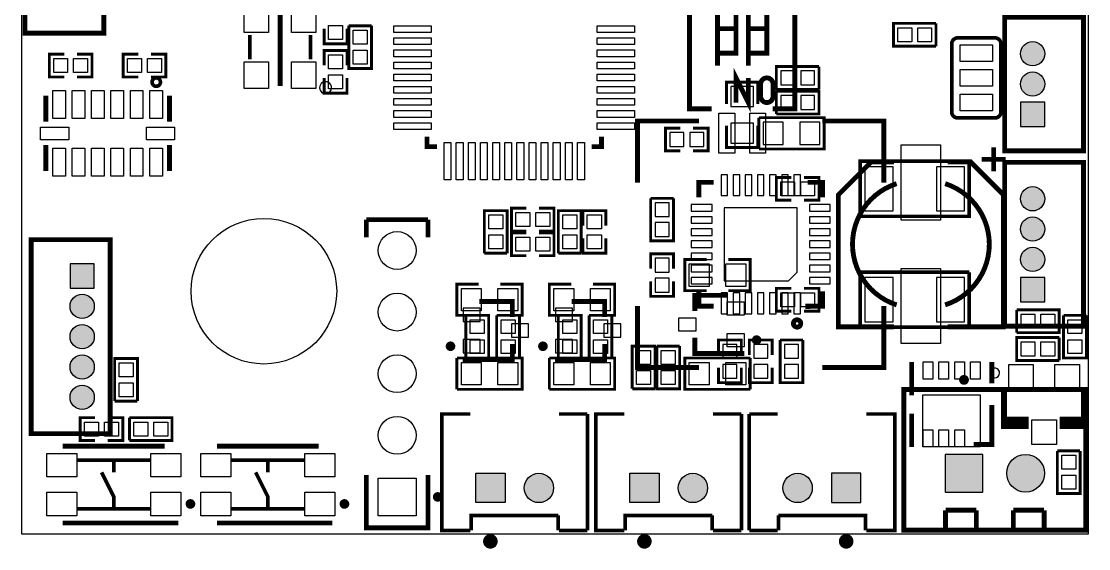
# Model space of a CAD drawing. Extents: x 0 to 44.2, y -0.6 to 47.
# Drawn here: x 0 to 44, y -0.61 to 21.13 of the extents above; entities that cross this region are included whole.
import ezdxf

# ---------------------------------------------------------------- set-up
doc = ezdxf.new("R2010")
doc.units = 0
doc.header["$MEASUREMENT"] = 0
doc.layers.get('0').update_dxf_attribs({"linetype": 'CONTINUOUS'})
for name, color, linetype in [('BOTTOM', 132, 'CONTINUOUS'), ('OUTLINE', 7, 'CONTINUOUS'), ('SILKSCREEN_BOTTOM', 230, 'CONTINUOUS'), ('SILKSCREEN_TOP', 7, 'CONTINUOUS'), ('SOLDERMASK_TOP', 94, 'CONTINUOUS')]:
    doc.layers.add(name, color=color, linetype=linetype)

msp = doc.modelspace()

# ---------------------------------------------------------------- hatches: boundary and pattern name
at = {"linetype": 'Continuous'}
h = msp.add_hatch(color=4, dxfattribs=at)
h.dxf.hatch_style = 1
edge = h.paths.add_edge_path()
edge.add_arc((41.68902, 13.81252), 0.50038, 0, 360)
edge = h.paths.add_edge_path()
edge.add_arc((41.68902, 12.56284), 0.50038, 0, 360)
edge = h.paths.add_edge_path()
edge.add_arc((41.68902, 11.31316), 0.50038, 0, 360)
h.paths.add_polyline_path([(41.18864, 9.5631), (42.1894, 9.5631), (42.1894, 10.56386), (41.18864, 10.56386)])
h.paths.add_polyline_path([(41.18864, 16.79194), (42.1894, 16.79194), (42.1894, 17.7927), (41.18864, 17.7927)])
edge = h.paths.add_edge_path()
edge.add_arc((41.68902, 18.542), 0.50038, 0, 360)
edge = h.paths.add_edge_path()
edge.add_arc((41.68902, 19.79168), 0.50038, 0, 360)
h.paths.add_polyline_path([(41.18864, 26.13406), (42.1894, 26.13406), (42.1894, 25.1333), (41.18864, 25.1333)])
edge = h.paths.add_edge_path()
edge.add_arc((41.68902, 24.384), 0.50038, 0, 360)
edge = h.paths.add_edge_path()
edge.add_arc((41.68902, 23.13432), 0.50038, 0, 360)
h.paths.add_polyline_path([(41.18864, 31.97606), (42.1894, 31.97606), (42.1894, 30.9753), (41.18864, 30.9753)])
edge = h.paths.add_edge_path()
edge.add_arc((41.68902, 30.226), 0.50038, 0, 360)
edge = h.paths.add_edge_path()
edge.add_arc((41.68902, 28.97632), 0.50038, 0, 360)
h.paths.add_polyline_path([(41.18864, 37.81806), (42.1894, 37.81806), (42.1894, 36.8173), (41.18864, 36.8173)])
edge = h.paths.add_edge_path()
edge.add_arc((41.68902, 36.068), 0.50038, 0, 360)
edge = h.paths.add_edge_path()
edge.add_arc((41.68902, 34.81832), 0.50038, 0, 360)
h.paths.add_polyline_path([(41.18864, 45.8089), (42.1894, 45.8089), (42.1894, 44.80814), (41.18864, 44.80814)])
edge = h.paths.add_edge_path()
edge.add_arc((41.68902, 44.05884), 0.50038, 0, 360)
edge = h.paths.add_edge_path()
edge.add_arc((41.68902, 42.80916), 0.50038, 0, 360)
edge = h.paths.add_edge_path()
edge.add_arc((41.68902, 41.55948), 0.50038, 0, 360)
h.paths.add_polyline_path([(37.03828, 43.2435), (37.03828, 42.03446), (35.82924, 42.03446), (35.82924, 43.2435)])
edge = h.paths.add_edge_path()
edge.add_arc((36.43376, 40.64), 0.60452, 0, 360)
edge = h.paths.add_edge_path()
edge.add_arc((31.09976, 40.64), 0.60452, 0, 360)
h.paths.add_polyline_path([(31.70428, 43.2435), (31.70428, 42.03446), (30.49524, 42.03446), (30.49524, 43.2435)])
edge = h.paths.add_edge_path()
edge.add_arc((41.402, 2.49682), 0.77978, 0, 360)
h.paths.add_polyline_path([(39.64178, 3.2766), (38.08222, 3.2766), (38.08222, 1.71704), (39.64178, 1.71704)])
h.paths.add_polyline_path([(34.6075, 2.49428), (33.39846, 2.49428), (33.39846, 1.28524), (34.6075, 1.28524)])
edge = h.paths.add_edge_path(flags=17)
edge.add_arc((32.004, 1.88976), 0.60452, 0, 360)
edge = h.paths.add_edge_path(flags=17)
edge.add_arc((32.004, 1.88976), 0.60452, 0, 360)
h = msp.add_hatch(color=4, dxfattribs=at)
h.dxf.hatch_style = 1
edge = h.paths.add_edge_path()
edge.add_arc((32.004, 1.88976), 0.60452, 0, 360)
edge = h.paths.add_edge_path()
edge.add_arc((27.686, 1.88976), 0.60452, 0, 360)
h.paths.add_polyline_path([(25.0825, 2.49428), (26.29154, 2.49428), (26.29154, 1.28524), (25.0825, 1.28524)])
edge = h.paths.add_edge_path()
edge.add_arc((21.336, 1.88976), 0.60452, 0, 360)
h.paths.add_polyline_path([(18.7325, 2.49428), (19.94154, 2.49428), (19.94154, 1.28524), (18.7325, 1.28524)])
edge = h.paths.add_edge_path()
edge.add_arc((22.88032, 44.42968), 0.84963, 0, 360)
h.paths.add_polyline_path([(22.03069, 42.77995), (23.72995, 42.77995), (23.72995, 41.08069), (22.03069, 41.08069)])
edge = h.paths.add_edge_path()
edge.add_arc((25.37968, 44.42968), 0.84963, 0, 360)
edge = h.paths.add_edge_path()
edge.add_arc((25.37968, 41.93032), 0.84963, 0, 360)
h.paths.add_polyline_path([(16.21028, 45.51426), (16.21028, 44.30522), (15.00124, 44.30522), (15.00124, 45.51426)])
edge = h.paths.add_edge_path()
edge.add_arc((15.60576, 42.91076), 0.60452, 0, 360)
edge = h.paths.add_edge_path()
edge.add_arc((15.60576, 40.90924), 0.60452, 0, 360)
edge = h.paths.add_edge_path()
edge.add_arc((15.60576, 38.91026), 0.60452, 0, 360)
edge = h.paths.add_edge_path()
edge.add_arc((11.20902, 40.1701), 0.50038, 0, 360)
edge = h.paths.add_edge_path()
edge.add_arc((11.20902, 41.42232), 0.50038, 0, 360)
edge = h.paths.add_edge_path()
edge.add_arc((11.20902, 42.672), 0.50038, 0, 360)
edge = h.paths.add_edge_path()
edge.add_arc((11.20902, 43.92168), 0.50038, 0, 360)
h.paths.add_polyline_path([(10.70864, 45.67174), (11.7094, 45.67174), (11.7094, 44.67098), (10.70864, 44.67098)])
h.paths.add_polyline_path([(6.89864, 45.67174), (7.8994, 45.67174), (7.8994, 44.67098), (6.89864, 44.67098)])
edge = h.paths.add_edge_path()
edge.add_arc((7.39902, 43.92168), 0.50038, 0, 360)
edge = h.paths.add_edge_path()
edge.add_arc((7.39902, 42.672), 0.50038, 0, 360)
edge = h.paths.add_edge_path()
edge.add_arc((4.29768, 43.14698), 0.50038, 0, 360)
edge = h.paths.add_edge_path()
edge.add_arc((3.048, 43.14698), 0.50038, 0, 360)
h.paths.add_polyline_path([(1.29794, 43.64736), (1.29794, 42.6466), (2.2987, 42.6466), (2.2987, 43.64736)])
edge = h.paths.add_edge_path()
edge.add_arc((2.25298, 27.1399), 0.50038, 0, 360)
edge = h.paths.add_edge_path()
edge.add_arc((2.25298, 25.88768), 0.50038, 0, 360)
edge = h.paths.add_edge_path()
edge.add_arc((2.25298, 24.638), 0.50038, 0, 360)
edge = h.paths.add_edge_path()
edge.add_arc((2.25298, 23.38832), 0.50038, 0, 360)
h.paths.add_polyline_path([(2.75336, 21.63826), (1.7526, 21.63826), (1.7526, 22.63902), (2.75336, 22.63902)])
edge = h.paths.add_edge_path()
edge.add_arc((2.50698, 5.6261), 0.50038, 0, 360)
edge = h.paths.add_edge_path()
edge.add_arc((2.50698, 6.87832), 0.50038, 0, 360)
edge = h.paths.add_edge_path()
edge.add_arc((2.50698, 8.128), 0.50038, 0, 360)
edge = h.paths.add_edge_path()
edge.add_arc((2.50698, 9.37768), 0.50038, 0, 360)
h.paths.add_polyline_path([(3.00736, 11.12774), (2.0066, 11.12774), (2.0066, 10.12698), (3.00736, 10.12698)])
h = msp.add_hatch(color=6, dxfattribs=at)
h.dxf.hatch_style = 1
edge = h.paths.add_edge_path()
edge.add_arc((25.37968, 44.42968), 0.84963, 0, 360)
edge = h.paths.add_edge_path()
edge.add_arc((25.37968, 41.93032), 0.84963, 0, 360)
h.paths.add_polyline_path([(22.03069, 42.77995), (23.72995, 42.77995), (23.72995, 41.08069), (22.03069, 41.08069)])
edge = h.paths.add_edge_path()
edge.add_arc((41.402, 2.49682), 0.77978, 0, 360)
h.paths.add_polyline_path([(39.64178, 3.2766), (38.08222, 3.2766), (38.08222, 1.71704), (39.64178, 1.71704)])

# ---------------------------------------------------------------- linework, layer by layer
at = {"layer": 'BOTTOM'}
for points in [[(31.87954, 18.50644), (31.87954, 19.08556), (31.3055, 19.08556), (31.3055, 18.50644)], [(32.12846, 19.08556), (32.12846, 18.50644), (32.7025, 18.50644), (32.7025, 19.08556)], [(29.25318, 17.61617), (30.18282, 17.61617), (30.18282, 18.43659), (29.25318, 18.43659)], [(31.87954, 17.49044), (31.87954, 18.06956), (31.3055, 18.06956), (31.3055, 17.49044)], [(32.12846, 18.06956), (32.12846, 17.49044), (32.7025, 17.49044), (32.7025, 18.06956)], [(41.18864, 16.79194), (42.1894, 16.79194), (42.1894, 17.7927), (41.18864, 17.7927)], [(30.18282, 16.92783), (29.25318, 16.92783), (29.25318, 16.10741), (30.18282, 16.10741)], [(31.4071, 16.04518), (31.4071, 16.97482), (30.58668, 16.97482), (30.58668, 16.04518)], [(32.09417, 16.97482), (32.09417, 16.04518), (32.91459, 16.04518), (32.91459, 16.97482)], [(27.30754, 15.96644), (27.30754, 16.54556), (26.7335, 16.54556), (26.7335, 15.96644)], [(27.55646, 16.54556), (27.55646, 15.96644), (28.1305, 15.96644), (28.1305, 16.54556)], [(34.77387, 15.13459), (34.77387, 13.31341), (35.93465, 13.31341), (35.93465, 15.13459)], [(37.72535, 15.13459), (37.72535, 13.31341), (38.88613, 13.31341), (38.88613, 15.13459)], [(28.84424, 13.94333), (29.11348, 13.94333), (29.11348, 14.80439), (28.84424, 14.80439)], [(29.34462, 13.94333), (29.61386, 13.94333), (29.61386, 14.80439), (29.34462, 14.80439)], [(29.845, 13.94333), (30.11424, 13.94333), (30.11424, 14.80439), (29.845, 14.80439)], [(30.34538, 13.94333), (30.61462, 13.94333), (30.61462, 14.80439), (30.34538, 14.80439)], [(30.84576, 13.94333), (31.115, 13.94333), (31.115, 14.80439), (30.84576, 14.80439)], [(31.34614, 13.94333), (31.61538, 13.94333), (31.61538, 14.80439), (31.34614, 14.80439)], [(31.84652, 13.94333), (32.11576, 13.94333), (32.11576, 14.80439), (31.84652, 14.80439)], [(26.12644, 13.07846), (26.70556, 13.07846), (26.70556, 13.6525), (26.12644, 13.6525)], [(28.47594, 13.30452), (28.47594, 13.57376), (27.61488, 13.57376), (27.61488, 13.30452)], [(28.97886, 10.43686), (31.63062, 10.43686), (31.98114, 10.78738), (31.98114, 13.43914), (28.97886, 13.43914)], [(33.34766, 13.30452), (33.34766, 13.57376), (32.4866, 13.57376), (32.4866, 13.30452)], [(26.70556, 12.82954), (26.12644, 12.82954), (26.12644, 12.2555), (26.70556, 12.2555)], [(28.47594, 12.80414), (28.47594, 13.07338), (27.61488, 13.07338), (27.61488, 12.80414)], [(33.34766, 12.80414), (33.34766, 13.07338), (32.4866, 13.07338), (32.4866, 12.80414)], [(28.47594, 12.30376), (28.47594, 12.573), (27.61488, 12.573), (27.61488, 12.30376)], [(33.34766, 12.30376), (33.34766, 12.573), (32.4866, 12.573), (32.4866, 12.30376)], [(28.47594, 11.80338), (28.47594, 12.07262), (27.61488, 12.07262), (27.61488, 11.80338)], [(33.34766, 11.80338), (33.34766, 12.07262), (32.4866, 12.07262), (32.4866, 11.80338)], [(28.47594, 11.303), (28.47594, 11.57224), (27.61488, 11.57224), (27.61488, 11.303)], [(33.34766, 11.303), (33.34766, 11.57224), (32.4866, 11.57224), (32.4866, 11.303)], [(3.00736, 11.12774), (2.0066, 11.12774), (2.0066, 10.12698), (3.00736, 10.12698)], [(26.12644, 10.79246), (26.70556, 10.79246), (26.70556, 11.3665), (26.12644, 11.3665)], [(28.47594, 10.80262), (28.47594, 11.07186), (27.61488, 11.07186), (27.61488, 10.80262)], [(33.34766, 10.80262), (33.34766, 11.07186), (32.4866, 11.07186), (32.4866, 10.80262)], [(28.47594, 10.30224), (28.47594, 10.57148), (27.61488, 10.57148), (27.61488, 10.30224)], [(33.34766, 10.30224), (33.34766, 10.57148), (32.4866, 10.57148), (32.4866, 10.30224)], [(34.77387, 10.56259), (34.77387, 8.74141), (35.93465, 8.74141), (35.93465, 10.56259)], [(37.72535, 10.56259), (37.72535, 8.74141), (38.88613, 8.74141), (38.88613, 10.56259)], [(41.18864, 9.5631), (42.1894, 9.5631), (42.1894, 10.56386), (41.18864, 10.56386)], [(26.70556, 10.54354), (26.12644, 10.54354), (26.12644, 9.9695), (26.70556, 9.9695)], [(28.84424, 9.07161), (29.11348, 9.07161), (29.11348, 9.93267), (28.84424, 9.93267)], [(29.34462, 9.07161), (29.61386, 9.07161), (29.61386, 9.93267), (29.34462, 9.93267)], [(29.845, 9.07161), (30.11424, 9.07161), (30.11424, 9.93267), (29.845, 9.93267)], [(30.34538, 9.07161), (30.61462, 9.07161), (30.61462, 9.93267), (30.34538, 9.93267)], [(30.84576, 9.07161), (31.115, 9.07161), (31.115, 9.93267), (30.84576, 9.93267)], [(31.34614, 9.07161), (31.61538, 9.07161), (31.61538, 9.93267), (31.34614, 9.93267)], [(31.84652, 9.07161), (32.11576, 9.07161), (32.11576, 9.93267), (31.84652, 9.93267)], [(18.2118, 8.75665), (18.91284, 8.75665), (18.91284, 9.30783), (18.2118, 9.30783)], [(22.0218, 8.75665), (22.72284, 8.75665), (22.72284, 9.30783), (22.0218, 9.30783)], [(20.20316, 8.10641), (20.9042, 8.10641), (20.9042, 8.65759), (20.20316, 8.65759)], [(24.01316, 8.10641), (24.7142, 8.10641), (24.7142, 8.65759), (24.01316, 8.65759)], [(18.91284, 8.00735), (18.2118, 8.00735), (18.2118, 7.45617), (18.91284, 7.45617)], [(22.72284, 8.00735), (22.0218, 8.00735), (22.0218, 7.45617), (22.72284, 7.45617)], [(28.92044, 7.23646), (29.49956, 7.23646), (29.49956, 7.8105), (28.92044, 7.8105)], [(30.19044, 7.23646), (30.76956, 7.23646), (30.76956, 7.8105), (30.19044, 7.8105)], [(31.46044, 7.23646), (32.03956, 7.23646), (32.03956, 7.8105), (31.46044, 7.8105)], [(29.49956, 6.98754), (28.92044, 6.98754), (28.92044, 6.4135), (29.49956, 6.4135)], [(30.76956, 6.98754), (30.19044, 6.98754), (30.19044, 6.4135), (30.76956, 6.4135)], [(32.03956, 6.98754), (31.46044, 6.98754), (31.46044, 6.4135), (32.03956, 6.4135)], [(39.64178, 3.2766), (38.08222, 3.2766), (38.08222, 1.71704), (39.64178, 1.71704)], [(16.27378, 2.30124), (16.27378, 0.74168), (14.71422, 0.74168), (14.71422, 2.30124)], [(18.7325, 2.49428), (19.94154, 2.49428), (19.94154, 1.28524), (18.7325, 1.28524)], [(25.0825, 2.49428), (26.29154, 2.49428), (26.29154, 1.28524), (25.0825, 1.28524)], [(34.6075, 2.49428), (33.39846, 2.49428), (33.39846, 1.28524), (34.6075, 1.28524)]]:
    msp.add_lwpolyline(points, close=True, dxfattribs=at)
for centre, radius in [((41.68902, 19.79168), 0.50038), ((41.68902, 18.542), 0.50038), ((41.68902, 13.81252), 0.50038), ((9.99998, 9.99998), 2.99974), ((41.68902, 12.56284), 0.50038), ((15.494, 11.68146), 0.77978), ((41.68902, 11.31316), 0.50038), ((2.50698, 9.37768), 0.50038), ((15.494, 9.14146), 0.77978), ((2.50698, 8.128), 0.50038), ((2.50698, 6.87832), 0.50038), ((15.494, 6.60146), 0.77978), ((2.50698, 5.6261), 0.50038), ((15.494, 4.06146), 0.77978), ((41.402, 2.49682), 0.77978), ((21.336, 1.88976), 0.60452), ((27.686, 1.88976), 0.60452), ((32.004, 1.88976), 0.60452)]:
    msp.add_circle(centre, radius, dxfattribs=at)
at = {"layer": 'OUTLINE'}
msp.add_lwpolyline([(0, 47.00016), (0, 0), (44.00042, 0), (44.00042, 47.00016)], close=True, dxfattribs=at)
at = {"layer": 'SILKSCREEN_BOTTOM'}
for points, const_width in [([(40.5384, 15.79118), (43.7896, 15.79118), (43.7896, 21.29282), (40.5384, 21.29282), (40.5384, 15.79118)], 0.20066), ([(32.88284, 19.2659), (31.12516, 19.2659), (31.12516, 18.3261), (32.88284, 18.3261)], 0.11938), ([(32.88284, 19.2659), (32.88284, 18.3261)], 0.11938), ([(30.36316, 17.71904), (30.36316, 18.6182), (29.07284, 18.6182), (29.07284, 17.71904)], 0.11938), ([(31.12516, 17.3101), (31.12516, 18.2499)], 0.11938), ([(31.12516, 17.3101), (32.88284, 17.3101), (32.88284, 18.2499), (31.12516, 18.2499)], 0.11938), ([(30.4038, 17.15516), (33.0962, 17.15516), (33.0962, 15.86484), (30.4038, 15.86484)], 0.11938), ([(30.4038, 17.15516), (30.4038, 15.86484)], 0.11938), ([(27.94, 17.018), (25.4, 17.018), (25.4, 14.478)], 0.20066), ([(27.17292, 15.7861), (26.55316, 15.7861), (26.55316, 16.7259), (27.17292, 16.7259)], 0.11938), ([(27.69108, 15.7861), (28.31084, 15.7861), (28.31084, 16.7259), (27.69108, 16.7259)], 0.11938), ([(30.36316, 16.82496), (30.36316, 15.9258), (29.07284, 15.9258), (29.07284, 16.82496)], 0.11938), ([(33.02, 17.018), (35.56, 17.018), (35.56, 14.478)], 0.20066), ([(34.57956, 13.08862), (39.08044, 13.08862), (39.08044, 15.35938)], 0.14986), ([(39.08044, 15.35938), (34.57956, 15.35938), (34.57956, 13.08862)], 0.14986), ([(40.5384, 8.56234), (43.7896, 8.56234), (43.7896, 15.31366), (40.5384, 15.31366), (40.5384, 8.56234)], 0.20066), ([(28.53944, 14.48816), (27.92984, 14.48816), (27.92984, 13.87856)], 0.20066), ([(32.42056, 14.48816), (33.03016, 14.48816), (33.03016, 13.87856)], 0.20066), ([(25.9461, 13.83284), (26.8859, 13.83284)], 0.11938), ([(25.9461, 13.83284), (25.9461, 12.07516), (26.8859, 12.07516), (26.8859, 13.83284)], 0.11938), ([(3.6576, 12.1285), (0.4064, 12.1285), (0.4064, 4.1275), (3.6576, 4.1275), (3.6576, 12.1285)], 0.20066), ([(25.9461, 10.92708), (25.9461, 11.54684), (26.8859, 11.54684), (26.8859, 10.92708)], 0.11938), ([(34.57956, 8.51662), (39.08044, 8.51662), (39.08044, 10.78738)], 0.14986), ([(39.08044, 10.78738), (34.57956, 10.78738), (34.57956, 8.51662)], 0.14986), ([(25.9461, 10.40892), (25.9461, 9.78916), (26.8859, 9.78916), (26.8859, 10.40892)], 0.11938), ([(18.87728, 9.58088), (20.23872, 9.58088), (20.23872, 8.93318)], 0.20066), ([(22.68728, 9.58088), (24.04872, 9.58088), (24.04872, 8.93318)], 0.20066), ([(28.53944, 9.38784), (27.92984, 9.38784), (27.92984, 9.99744)], 0.20066), ([(32.42056, 9.27354), (32.42056, 9.38784), (33.03016, 9.38784), (33.03016, 9.99744)], 0.20066), ([(27.94, 6.858), (25.4, 6.858), (25.4, 9.398)], 0.20066), ([(35.56, 9.398), (35.56, 6.858), (33.02, 6.858)], 0.20066), ([(18.19402, 7.18312), (20.23872, 7.18312), (20.23872, 7.83082)], 0.20066), ([(22.00402, 7.18312), (24.04872, 7.18312), (24.04872, 7.83082)], 0.20066), ([(28.7401, 7.37108), (28.7401, 7.99084), (29.6799, 7.99084), (29.6799, 7.37108)], 0.11938), ([(30.9499, 7.37108), (30.9499, 7.99084), (30.0101, 7.99084), (30.0101, 7.37108)], 0.11938), ([(31.2801, 7.99084), (32.2199, 7.99084)], 0.11938), ([(31.2801, 7.99084), (31.2801, 6.23316), (32.2199, 6.23316), (32.2199, 7.99084)], 0.11938), ([(28.7401, 6.85292), (28.7401, 6.23316), (29.6799, 6.23316), (29.6799, 6.85292)], 0.11938), ([(30.9499, 6.85292), (30.9499, 6.23316), (30.0101, 6.23316), (30.0101, 6.85292)], 0.11938), ([(39.74084, 5.94614), (36.38296, 5.94614), (36.38296, 0.14732), (39.74084, 0.14732)], 0.20066), ([(39.74084, 5.94614), (43.88104, 5.94614), (43.88104, 0.14732), (39.74084, 0.14732)], 0.20066), ([(30.00502, 0.1397), (30.00502, 4.9403)], 0.14986), ([(30.00502, 4.9403), (31.17342, 4.9403)], 0.14986), ([(34.83356, 0.1397), (36.0045, 0.1397), (36.0045, 4.9403), (34.83356, 4.9403)], 0.14986), ([(38.1, 0.97282), (38.1, 0.14732)], 0.20066), ([(39.37, 0.97282), (38.1, 0.97282)], 0.20066), ([(39.37, 0.14732), (39.37, 0.97282)], 0.20066), ([(40.894, 0.97282), (40.894, 0.14732)], 0.20066), ([(42.164, 0.97282), (40.894, 0.97282)], 0.20066), ([(42.164, 0.14732), (42.164, 0.97282)], 0.20066), ([(31.20898, 0.1397), (31.20898, 0.762)], 0.14986), ([(31.20898, 0.762), (34.798, 0.762), (34.798, 0.1397)], 0.14986), ([(31.17342, 0.1397), (30.00502, 0.1397)], 0.14986)]:
    msp.add_lwpolyline(points, dxfattribs=dict(at, const_width=const_width))
for points, const_width in [([(32.131, 8.6741, 1.001118), (31.82874, 8.67156, 0.998883), (32.131, 8.6741)], 0.20066), ([(17.79016, 7.73176, 1.002457), (17.59458, 7.73176, 0.997549), (17.79016, 7.73176)], 0.20066), ([(21.60016, 7.73176, 1.002457), (21.40458, 7.73176, 0.997549), (21.60016, 7.73176)], 0.20066), ([(38.9636, 6.34746, 1.006219), (38.7604, 6.34492, 0.993819), (38.9636, 6.34746)], 0.20066), ([(34.15538, -0.30988, 0.999206), (33.85312, -0.30988, 1.000794), (34.15538, -0.30988)], 0.29972)]:
    msp.add_lwpolyline(points, format="xyb", dxfattribs=dict(at, const_width=const_width))
at = {"layer": 'SILKSCREEN_TOP'}
for points, const_width in [([(3.4036, 20.6375), (0.1524, 20.6375), (0.1524, 28.6385), (3.4036, 28.6385), (3.4036, 20.6375)], 0.20066), ([(28.45816, 23.11908), (27.54884, 23.11908), (27.54884, 17.52092), (28.45816, 17.52092)], 0.20066), ([(30.97784, 23.11908), (31.88716, 23.11908), (31.88716, 17.52092), (30.97784, 17.52092)], 0.20066), ([(10.668, 21.6662), (10.668, 18.4658)], 0.20066), ([(28.702, 19.304), (28.702, 21.844), (29.464, 21.844), (29.464, 19.812), (28.702, 19.812)], 0.20066), ([(29.972, 19.304), (29.972, 21.844), (30.734, 21.844), (30.734, 19.812), (29.972, 19.812)], 0.20066), ([(13.4239, 20.82292), (13.4239, 20.20316), (12.4841, 20.20316), (12.4841, 20.82292)], 0.11938), ([(14.4399, 20.94484), (13.5001, 20.94484)], 0.11938), ([(14.4399, 20.94484), (14.4399, 19.18716), (13.5001, 19.18716), (13.5001, 20.94484)], 0.11938), ([(29.464, 20.828), (28.702, 20.828)], 0.20066), ([(29.972, 20.828), (30.734, 20.828)], 0.20066), ([(37.70884, 20.1041), (35.95116, 20.1041), (35.95116, 21.0439), (37.70884, 21.0439)], 0.11938), ([(37.70884, 20.1041), (37.70884, 21.0439)], 0.11938), ([(9.41832, 19.56562), (9.41832, 20.56638)], 0.14986), ([(11.91768, 19.56562), (11.91768, 20.56638)], 0.14986), ([(38.354, 20.193), (38.354, 17.399)], 0.1524), ([(38.608, 20.447), (40.132, 20.447)], 0.1524), ([(40.386, 20.193), (40.386, 17.399)], 0.1524), ([(1.77292, 18.8341), (1.15316, 18.8341), (1.15316, 19.7739), (1.77292, 19.7739)], 0.11938), ([(2.29108, 18.8341), (2.91084, 18.8341), (2.91084, 19.7739), (2.29108, 19.7739)], 0.11938), ([(4.82092, 19.7739), (4.20116, 19.7739), (4.20116, 18.8341), (4.82092, 18.8341)], 0.11938), ([(5.33908, 19.7739), (5.95884, 19.7739), (5.95884, 18.8341), (5.33908, 18.8341)], 0.11938), ([(12.4841, 19.30908), (12.4841, 19.92884), (13.4239, 19.92884), (13.4239, 19.30908)], 0.11938), ([(29.972, 18.796), (29.972, 17.78), (29.464, 18.796), (29.464, 17.78)], 0.20066), ([(12.4841, 18.79092), (12.4841, 18.17116), (13.4239, 18.17116), (13.4239, 18.79092)], 0.11938), ([(30.48, 18.034), (30.48, 18.542)], 0.20066), ([(30.988, 18.034), (30.988, 18.542)], 0.20066), ([(1.00584, 18.0594), (1.00584, 16.99006)], 0.20066), ([(6.10616, 18.0594), (6.10616, 16.99006)], 0.20066), ([(38.608, 17.145), (40.132, 17.145)], 0.1524), ([(16.72082, 16.36776), (16.72082, 15.95882), (17.12976, 15.95882)], 0.20066), ([(23.91918, 16.36776), (23.91918, 15.95882), (23.51024, 15.95882)], 0.20066), ([(1.00584, 14.9606), (1.00584, 16.02994)], 0.20066), ([(6.10616, 14.9606), (6.10616, 16.02994)], 0.20066), ([(40.08374, 14.93774), (40.08374, 15.9385)], 0.20066), ([(35.97402, 8.53694), (33.68294, 8.53694), (33.68294, 13.97762), (35.04438, 15.33906), (35.97402, 15.33906)], 0.20066), ([(38.19398, 8.53694), (40.48506, 8.53694), (40.48506, 13.97762), (39.12362, 15.33906), (38.19398, 15.33906)], 0.20066), ([(39.58336, 15.43812), (40.58412, 15.43812)], 0.20066), ([(31.74492, 14.6939), (31.12516, 14.6939), (31.12516, 13.7541), (31.74492, 13.7541)], 0.11938), ([(32.26308, 14.6939), (32.88284, 14.6939), (32.88284, 13.7541), (32.26308, 13.7541)], 0.11938), ([(19.0881, 11.56716), (19.0881, 13.32484), (20.0279, 13.32484), (20.0279, 11.56716)], 0.11938), ([(20.82292, 13.4239), (20.20316, 13.4239), (20.20316, 12.4841), (20.82292, 12.4841)], 0.11938), ([(21.34108, 13.4239), (21.96084, 13.4239), (21.96084, 12.4841), (21.34108, 12.4841)], 0.11938), ([(22.1361, 11.56716), (22.1361, 13.32484), (23.0759, 13.32484), (23.0759, 11.56716)], 0.11938), ([(23.1521, 12.70508), (23.1521, 13.32484), (24.0919, 13.32484), (24.0919, 12.70508)], 0.11938), ([(16.764, 12.95146), (14.224, 12.95146)], 0.20066), ([(14.224, 12.95146), (14.224, 12.22248)], 0.20066), ([(16.764, 12.22248), (16.764, 12.95146)], 0.20066), ([(20.82292, 12.4079), (20.20316, 12.4079), (20.20316, 11.4681), (20.82292, 11.4681)], 0.11938), ([(21.34108, 12.4079), (21.96084, 12.4079), (21.96084, 11.4681), (21.34108, 11.4681)], 0.11938), ([(23.1521, 12.18692), (23.1521, 11.56716), (24.0919, 11.56716), (24.0919, 12.18692)], 0.11938), ([(19.0881, 11.56716), (20.0279, 11.56716)], 0.11938), ([(22.1361, 11.56716), (23.0759, 11.56716)], 0.11938), ([(28.25496, 10.02284), (27.3558, 10.02284), (27.3558, 11.31316), (28.25496, 11.31316)], 0.11938), ([(29.14904, 10.02284), (30.0482, 10.02284), (30.0482, 11.31316), (29.14904, 11.31316)], 0.11938), ([(18.85696, 10.29716), (17.9578, 10.29716), (17.9578, 9.00684), (18.85696, 9.00684)], 0.11938), ([(19.75104, 10.29716), (20.6502, 10.29716), (20.6502, 9.00684), (19.75104, 9.00684)], 0.11938), ([(22.66696, 10.29716), (21.7678, 10.29716), (21.7678, 9.00684), (22.66696, 9.00684)], 0.11938), ([(23.56104, 10.29716), (24.4602, 10.29716), (24.4602, 9.00684), (23.56104, 9.00684)], 0.11938), ([(31.74492, 10.1219), (31.12516, 10.1219), (31.12516, 9.1821), (31.74492, 9.1821)], 0.11938), ([(32.26308, 10.1219), (32.88284, 10.1219), (32.88284, 9.1821), (32.26308, 9.1821)], 0.11938), ([(29.12872, 9.83488), (27.76728, 9.83488), (27.76728, 9.18718)], 0.20066), ([(41.03116, 9.2329), (41.03116, 8.2931)], 0.11938), ([(41.03116, 9.2329), (42.78884, 9.2329), (42.78884, 8.2931), (41.03116, 8.2931)], 0.11938), ([(18.3261, 7.24916), (18.3261, 9.00684), (19.2659, 9.00684), (19.2659, 7.24916)], 0.11938), ([(20.5359, 9.00684), (19.5961, 9.00684)], 0.11938), ([(20.5359, 9.00684), (20.5359, 7.24916), (19.5961, 7.24916), (19.5961, 9.00684)], 0.11938), ([(22.1361, 7.24916), (22.1361, 9.00684), (23.0759, 9.00684), (23.0759, 7.24916)], 0.11938), ([(24.3459, 9.00684), (23.4061, 9.00684)], 0.11938), ([(24.3459, 9.00684), (24.3459, 7.24916), (23.4061, 7.24916), (23.4061, 9.00684)], 0.11938), ([(43.9039, 9.00684), (42.9641, 9.00684)], 0.11938), ([(43.9039, 9.00684), (43.9039, 7.24916), (42.9641, 7.24916), (42.9641, 9.00684)], 0.11938), ([(29.81198, 7.43712), (27.76728, 7.43712), (27.76728, 8.08482)], 0.20066), ([(42.78884, 7.1501), (41.03116, 7.1501), (41.03116, 8.0899), (42.78884, 8.0899)], 0.11938), ([(42.78884, 7.1501), (42.78884, 8.0899)], 0.11938), ([(25.1841, 5.97916), (25.1841, 7.73684), (26.1239, 7.73684), (26.1239, 5.97916)], 0.11938), ([(27.1399, 7.73684), (26.2001, 7.73684)], 0.11938), ([(27.1399, 7.73684), (27.1399, 5.97916), (26.2001, 5.97916), (26.2001, 7.73684)], 0.11938), ([(3.8481, 5.47116), (3.8481, 7.22884), (4.7879, 7.22884), (4.7879, 5.47116)], 0.11938), ([(17.9578, 5.95884), (20.6502, 5.95884), (20.6502, 7.24916), (17.9578, 7.24916)], 0.11938), ([(17.9578, 5.95884), (17.9578, 7.24916)], 0.11938), ([(18.3261, 7.24916), (19.2659, 7.24916)], 0.11938), ([(21.7678, 5.95884), (24.4602, 5.95884), (24.4602, 7.24916), (21.7678, 7.24916)], 0.11938), ([(21.7678, 5.95884), (21.7678, 7.24916)], 0.11938), ([(22.1361, 7.24916), (23.0759, 7.24916)], 0.11938), ([(30.0482, 7.24916), (27.3558, 7.24916), (27.3558, 5.95884), (30.0482, 5.95884)], 0.11938), ([(30.0482, 7.24916), (30.0482, 5.95884)], 0.11938), ([(36.8046, 6.985), (36.703, 6.985), (36.703, 5.70992)], 0.20066), ([(40.005, 6.20776), (40.005, 6.985), (39.9034, 6.985)], 0.20066), ([(25.1841, 5.97916), (26.1239, 5.97916)], 0.11938), ([(40.513, 4.699), (41.402, 4.699), (41.402, 4.445), (40.513, 4.445), (40.513, 5.8928)], 0.254), ([(43.815, 4.699), (42.926, 4.699), (42.926, 4.445), (43.815, 4.445), (43.815, 5.8928)], 0.254), ([(3.8481, 5.47116), (4.7879, 5.47116)], 0.11938), ([(40.005, 5.3086), (40.005, 3.683), (39.25316, 3.683)], 0.20066), ([(3.04292, 4.7879), (2.42316, 4.7879), (2.42316, 3.8481), (3.04292, 3.8481)], 0.11938), ([(3.56108, 4.7879), (4.18084, 4.7879), (4.18084, 3.8481), (3.56108, 3.8481)], 0.11938), ([(4.45516, 4.7879), (4.45516, 3.8481)], 0.11938), ([(4.45516, 4.7879), (6.21284, 4.7879), (6.21284, 3.8481), (4.45516, 3.8481)], 0.11938), ([(18.50644, 0.1397), (17.3355, 0.1397), (17.3355, 4.9403), (18.50644, 4.9403)], 0.14986), ([(23.33498, 4.9403), (22.16658, 4.9403)], 0.14986), ([(23.33498, 0.1397), (23.33498, 4.9403)], 0.14986), ([(24.85644, 0.1397), (23.6855, 0.1397), (23.6855, 4.9403), (24.85644, 4.9403)], 0.14986), ([(29.68498, 4.9403), (28.51658, 4.9403)], 0.14986), ([(29.68498, 0.1397), (29.68498, 4.9403)], 0.14986), ([(36.8046, 3.683), (36.703, 3.683), (36.703, 4.95808)], 0.20066), ([(5.91058, 3.61696), (1.70942, 3.61696)], 0.20066), ([(12.26058, 3.61696), (8.05942, 3.61696)], 0.20066), ([(2.30886, 3.03276), (5.31114, 3.03276)], 0.14986), ([(3.81, 3.03276), (3.81, 2.53238)], 0.14986), ([(8.65886, 3.03276), (11.66114, 3.03276)], 0.14986), ([(10.16, 3.03276), (10.16, 2.53238)], 0.14986), ([(43.6499, 3.41884), (42.7101, 3.41884)], 0.11938), ([(43.6499, 3.41884), (43.6499, 1.66116), (42.7101, 1.66116), (42.7101, 3.41884)], 0.11938), ([(3.81, 1.03124), (3.81, 1.53162), (3.30962, 2.53238)], 0.14986), ([(10.16, 1.03124), (10.16, 1.53162), (9.65962, 2.53238)], 0.14986), ([(16.764, 2.43078), (16.764, 0.25146), (14.224, 0.25146), (14.224, 2.43078)], 0.20066), ([(2.30886, 1.03124), (5.31114, 1.03124)], 0.14986), ([(8.65886, 1.03124), (11.66114, 1.03124)], 0.14986), ([(6.46938, 0.44704), (1.70942, 0.44704)], 0.20066), ([(12.81938, 0.44704), (8.05942, 0.44704)], 0.20066), ([(22.13102, 0.762), (18.542, 0.762), (18.542, 0.1397)], 0.14986), ([(22.13102, 0.1397), (22.13102, 0.762)], 0.14986), ([(28.48102, 0.762), (24.892, 0.762), (24.892, 0.1397)], 0.14986), ([(28.48102, 0.1397), (28.48102, 0.762)], 0.14986), ([(22.16658, 0.1397), (23.33498, 0.1397)], 0.14986), ([(28.51658, 0.1397), (29.68498, 0.1397)], 0.14986)]:
    msp.add_lwpolyline(points, dxfattribs=dict(at, const_width=const_width))
for points, const_width in [([(38.608, 20.447, 0.414214), (38.354, 20.193)], 0.1524), ([(40.386, 20.193, 0.414214), (40.132, 20.447)], 0.1524), ([(5.73532, 18.62074, 0.999959), (5.38988, 18.62328, 1.000041), (5.73532, 18.62074)], 0.14986), ([(30.988, 18.542, 1), (30.48, 18.542)], 0.20066), ([(30.988, 18.034, -1), (30.48, 18.034)], 0.20066), ([(38.354, 17.399, 0.414214), (38.608, 17.145)], 0.1524), ([(40.132, 17.145, 0.414214), (40.386, 17.399)], 0.1524), ([(36.08324, 9.43864, -0.727603), (36.08324, 14.43736)], 0.20066), ([(38.08476, 9.43864, 0.728195), (38.08476, 14.43736)], 0.20066), ([(30.41142, 7.98576, 1.002457), (30.21584, 7.98576, 0.997549), (30.41142, 7.98576)], 0.20066), ([(7.06882, 1.2319, 1.00101), (6.8707, 1.2319, 0.998991), (7.06882, 1.2319)], 0.20066), ([(13.41882, 1.2319, 1.00101), (13.2207, 1.2319, 0.998991), (13.41882, 1.2319)], 0.20066), ([(17.26184, 1.52146, 1), (17.06626, 1.52146, 1), (17.26184, 1.52146)], 0.20066), ([(19.48688, -0.30988, 0.999206), (19.18462, -0.30988, 1.000794), (19.48688, -0.30988)], 0.29972), ([(25.83688, -0.30988, 0.999206), (25.53462, -0.30988, 1.000794), (25.83688, -0.30988)], 0.29972)]:
    msp.add_lwpolyline(points, format="xyb", dxfattribs=dict(at, const_width=const_width))
for points in [[(12.79144, 18.39214, 1), (12.29456, 18.38986, 1)], [(40.33012, 6.63448, 1), (39.92788, 6.63352, 1)]]:
    msp.add_lwpolyline(points, format="xyb", close=True, dxfattribs=at)
at = {"layer": 'SOLDERMASK_TOP'}
for points in [[(9.19226, 20.66544), (9.19226, 21.76526), (10.19302, 21.76526), (10.19302, 20.66544)], [(12.14374, 21.76653), (12.14374, 20.66671), (11.14298, 20.66671), (11.14298, 21.76653)], [(12.66444, 20.95754), (13.24356, 20.95754), (13.24356, 20.3835), (12.66444, 20.3835)], [(14.25956, 20.19046), (13.68044, 20.19046), (13.68044, 20.7645), (14.25956, 20.7645)], [(15.35938, 20.66798), (15.35938, 20.94738), (16.89862, 20.94738), (16.89862, 20.66798)], [(23.74138, 20.66798), (23.74138, 20.94738), (25.28062, 20.94738), (25.28062, 20.66798)], [(36.70554, 20.86356), (36.70554, 20.28444), (36.1315, 20.28444), (36.1315, 20.86356)], [(36.95446, 20.28444), (36.95446, 20.86356), (37.5285, 20.86356), (37.5285, 20.28444)], [(15.35938, 20.1676), (15.35938, 20.447), (16.89862, 20.447), (16.89862, 20.1676)], [(23.74138, 20.1676), (23.74138, 20.447), (25.28062, 20.447), (25.28062, 20.1676)], [(13.68044, 19.94154), (14.25956, 19.94154), (14.25956, 19.3675), (13.68044, 19.3675)], [(15.35938, 19.66722), (15.35938, 19.94662), (16.89862, 19.94662), (16.89862, 19.66722)], [(23.74138, 19.66722), (23.74138, 19.94662), (25.28062, 19.94662), (25.28062, 19.66722)], [(38.7096, 20.1549), (40.0304, 20.1549), (40.0304, 19.4691), (38.7096, 19.4691)], [(1.90754, 19.59356), (1.90754, 19.01444), (1.3335, 19.01444), (1.3335, 19.59356)], [(2.15646, 19.01444), (2.15646, 19.59356), (2.7305, 19.59356), (2.7305, 19.01444)], [(4.95554, 19.59356), (4.95554, 19.01444), (4.3815, 19.01444), (4.3815, 19.59356)], [(5.20446, 19.01444), (5.20446, 19.59356), (5.7785, 19.59356), (5.7785, 19.01444)], [(9.19226, 18.3642), (9.19226, 19.46402), (10.19302, 19.46402), (10.19302, 18.3642)], [(12.14374, 19.46529), (12.14374, 18.36547), (11.14298, 18.36547), (11.14298, 19.46529)], [(13.24356, 19.17446), (12.66444, 19.17446), (12.66444, 19.7485), (13.24356, 19.7485)], [(15.35938, 19.16938), (15.35938, 19.44878), (16.89862, 19.44878), (16.89862, 19.16938)], [(23.74138, 19.16938), (23.74138, 19.44878), (25.28062, 19.44878), (25.28062, 19.16938)], [(12.66444, 18.92554), (13.24356, 18.92554), (13.24356, 18.3515), (12.66444, 18.3515)], [(15.35938, 18.669), (15.35938, 18.9484), (16.89862, 18.9484), (16.89862, 18.669)], [(23.74138, 18.669), (23.74138, 18.9484), (25.28062, 18.9484), (25.28062, 18.669)], [(38.7096, 19.1389), (40.0304, 19.1389), (40.0304, 18.4531), (38.7096, 18.4531)], [(1.81737, 17.11579), (1.29667, 17.11579), (1.29667, 18.27657), (1.81737, 18.27657)], [(2.61747, 17.11579), (2.09677, 17.11579), (2.09677, 18.27657), (2.61747, 18.27657)], [(3.41757, 17.11579), (2.89687, 17.11579), (2.89687, 18.27657), (3.41757, 18.27657)], [(4.21513, 17.11579), (3.69443, 17.11579), (3.69443, 18.27657), (4.21513, 18.27657)], [(5.01523, 17.11579), (4.49453, 17.11579), (4.49453, 18.27657), (5.01523, 18.27657)], [(5.81533, 17.11579), (5.29463, 17.11579), (5.29463, 18.27657), (5.81533, 18.27657)], [(15.35938, 18.16862), (15.35938, 18.44802), (16.89862, 18.44802), (16.89862, 18.16862)], [(23.74138, 18.16862), (23.74138, 18.44802), (25.28062, 18.44802), (25.28062, 18.16862)], [(38.7096, 18.1229), (40.0304, 18.1229), (40.0304, 17.4371), (38.7096, 17.4371)], [(15.35938, 17.66824), (15.35938, 17.94764), (16.89862, 17.94764), (16.89862, 17.66824)], [(23.74138, 17.66824), (23.74138, 17.94764), (25.28062, 17.94764), (25.28062, 17.66824)], [(41.18864, 16.79194), (42.1894, 16.79194), (42.1894, 17.7927), (41.18864, 17.7927)], [(15.35938, 17.16786), (15.35938, 17.44726), (16.89862, 17.44726), (16.89862, 17.16786)], [(23.74138, 17.16786), (23.74138, 17.44726), (25.28062, 17.44726), (25.28062, 17.16786)], [(28.75788, 17.34693), (29.40812, 17.34693), (29.40812, 15.68831), (28.75788, 15.68831)], [(30.02788, 17.34693), (30.67812, 17.34693), (30.67812, 15.68831), (30.02788, 15.68831)], [(1.95199, 16.77035), (1.95199, 16.24965), (0.79121, 16.24965), (0.79121, 16.77035)], [(5.15874, 16.24838), (5.15874, 16.76908), (6.31952, 16.76908), (6.31952, 16.24838)], [(15.35938, 16.66748), (15.35938, 16.94688), (16.89862, 16.94688), (16.89862, 16.66748)], [(23.74138, 16.66748), (23.74138, 16.94688), (25.28062, 16.94688), (25.28062, 16.66748)], [(1.29667, 15.90421), (1.81737, 15.90421), (1.81737, 14.74343), (1.29667, 14.74343)], [(2.09677, 15.90421), (2.61747, 15.90421), (2.61747, 14.74343), (2.09677, 14.74343)], [(2.89687, 15.90421), (3.41757, 15.90421), (3.41757, 14.74343), (2.89687, 14.74343)], [(3.69443, 15.90421), (4.21513, 15.90421), (4.21513, 14.74343), (3.69443, 14.74343)], [(4.49453, 15.90421), (5.01523, 15.90421), (5.01523, 14.74343), (4.49453, 14.74343)], [(5.29463, 15.90421), (5.81533, 15.90421), (5.81533, 14.74343), (5.29463, 14.74343)], [(17.42948, 16.13662), (17.70888, 16.13662), (17.70888, 14.59738), (17.42948, 14.59738)], [(17.92986, 16.13662), (18.20926, 16.13662), (18.20926, 14.59738), (17.92986, 14.59738)], [(18.43024, 16.13662), (18.70964, 16.13662), (18.70964, 14.59738), (18.43024, 14.59738)], [(18.93062, 16.13662), (19.21002, 16.13662), (19.21002, 14.59738), (18.93062, 14.59738)], [(19.431, 16.13662), (19.7104, 16.13662), (19.7104, 14.59738), (19.431, 14.59738)], [(19.93138, 16.13662), (20.21078, 16.13662), (20.21078, 14.59738), (19.93138, 14.59738)], [(20.42922, 16.13662), (20.70862, 16.13662), (20.70862, 14.59738), (20.42922, 14.59738)], [(20.9296, 16.13662), (21.209, 16.13662), (21.209, 14.59738), (20.9296, 14.59738)], [(21.42998, 16.13662), (21.70938, 16.13662), (21.70938, 14.59738), (21.42998, 14.59738)], [(21.93036, 16.13662), (22.20976, 16.13662), (22.20976, 14.59738), (21.93036, 14.59738)], [(22.43074, 16.13662), (22.71014, 16.13662), (22.71014, 14.59738), (22.43074, 14.59738)], [(22.93112, 16.13662), (23.21052, 16.13662), (23.21052, 14.59738), (22.93112, 14.59738)], [(36.27374, 16.03248), (37.89426, 16.03248), (37.89426, 12.93368), (36.27374, 12.93368)], [(31.87954, 14.51356), (31.87954, 13.93444), (31.3055, 13.93444), (31.3055, 14.51356)], [(32.12846, 13.93444), (32.12846, 14.51356), (32.7025, 14.51356), (32.7025, 13.93444)], [(20.95754, 13.24356), (20.95754, 12.66444), (20.3835, 12.66444), (20.3835, 13.24356)], [(21.20646, 12.66444), (21.20646, 13.24356), (21.7805, 13.24356), (21.7805, 12.66444)], [(19.84756, 12.57046), (19.26844, 12.57046), (19.26844, 13.1445), (19.84756, 13.1445)], [(22.89556, 12.57046), (22.31644, 12.57046), (22.31644, 13.1445), (22.89556, 13.1445)], [(23.91156, 12.57046), (23.33244, 12.57046), (23.33244, 13.1445), (23.91156, 13.1445)], [(19.26844, 12.32154), (19.84756, 12.32154), (19.84756, 11.7475), (19.26844, 11.7475)], [(22.31644, 12.32154), (22.89556, 12.32154), (22.89556, 11.7475), (22.31644, 11.7475)], [(23.33244, 12.32154), (23.91156, 12.32154), (23.91156, 11.7475), (23.33244, 11.7475)], [(20.95754, 12.22756), (20.95754, 11.64844), (20.3835, 11.64844), (20.3835, 12.22756)], [(21.20646, 11.64844), (21.20646, 12.22756), (21.7805, 12.22756), (21.7805, 11.64844)], [(3.00736, 11.12774), (2.0066, 11.12774), (2.0066, 10.12698), (3.00736, 10.12698)], [(28.35783, 11.13282), (28.35783, 10.20318), (27.53741, 10.20318), (27.53741, 11.13282)], [(29.0449, 10.20318), (29.0449, 11.13282), (29.86532, 11.13282), (29.86532, 10.20318)], [(36.27374, 10.94232), (37.89426, 10.94232), (37.89426, 7.84352), (36.27374, 7.84352)], [(41.18864, 9.5631), (42.1894, 9.5631), (42.1894, 10.56386), (41.18864, 10.56386)], [(18.95983, 10.11682), (18.95983, 9.18718), (18.13941, 9.18718), (18.13941, 10.11682)], [(19.6469, 9.18718), (19.6469, 10.11682), (20.46732, 10.11682), (20.46732, 9.18718)], [(22.76983, 10.11682), (22.76983, 9.18718), (21.94941, 9.18718), (21.94941, 10.11682)], [(23.4569, 9.18718), (23.4569, 10.11682), (24.27732, 10.11682), (24.27732, 9.18718)], [(31.87954, 9.94156), (31.87954, 9.36244), (31.3055, 9.36244), (31.3055, 9.94156)], [(32.12846, 9.36244), (32.12846, 9.94156), (32.7025, 9.94156), (32.7025, 9.36244)], [(29.7942, 9.01065), (29.09316, 9.01065), (29.09316, 9.56183), (29.7942, 9.56183)], [(19.08556, 8.25246), (18.50644, 8.25246), (18.50644, 8.8265), (19.08556, 8.8265)], [(20.35556, 8.25246), (19.77644, 8.25246), (19.77644, 8.8265), (20.35556, 8.8265)], [(22.89556, 8.25246), (22.31644, 8.25246), (22.31644, 8.8265), (22.89556, 8.8265)], [(24.16556, 8.25246), (23.58644, 8.25246), (23.58644, 8.8265), (24.16556, 8.8265)], [(27.80284, 8.36041), (27.1018, 8.36041), (27.1018, 8.91159), (27.80284, 8.91159)], [(41.78554, 9.05256), (41.78554, 8.47344), (41.2115, 8.47344), (41.2115, 9.05256)], [(42.03446, 8.47344), (42.03446, 9.05256), (42.6085, 9.05256), (42.6085, 8.47344)], [(43.72356, 8.25246), (43.14444, 8.25246), (43.14444, 8.8265), (43.72356, 8.8265)], [(18.50644, 8.00354), (19.08556, 8.00354), (19.08556, 7.4295), (18.50644, 7.4295)], [(19.77644, 8.00354), (20.35556, 8.00354), (20.35556, 7.4295), (19.77644, 7.4295)], [(22.31644, 8.00354), (22.89556, 8.00354), (22.89556, 7.4295), (22.31644, 7.4295)], [(23.58644, 8.00354), (24.16556, 8.00354), (24.16556, 7.4295), (23.58644, 7.4295)], [(29.09316, 8.26135), (29.7942, 8.26135), (29.7942, 7.71017), (29.09316, 7.71017)], [(43.14444, 8.00354), (43.72356, 8.00354), (43.72356, 7.4295), (43.14444, 7.4295)], [(25.94356, 6.98246), (25.36444, 6.98246), (25.36444, 7.5565), (25.94356, 7.5565)], [(26.95956, 6.98246), (26.38044, 6.98246), (26.38044, 7.5565), (26.95956, 7.5565)], [(41.78554, 7.90956), (41.78554, 7.33044), (41.2115, 7.33044), (41.2115, 7.90956)], [(42.03446, 7.33044), (42.03446, 7.90956), (42.6085, 7.90956), (42.6085, 7.33044)], [(4.60756, 6.47446), (4.02844, 6.47446), (4.02844, 7.0485), (4.60756, 7.0485)], [(18.95983, 7.06882), (18.95983, 6.13918), (18.13941, 6.13918), (18.13941, 7.06882)], [(19.6469, 6.13918), (19.6469, 7.06882), (20.46732, 7.06882), (20.46732, 6.13918)], [(22.76983, 7.06882), (22.76983, 6.13918), (21.94941, 6.13918), (21.94941, 7.06882)], [(23.4569, 6.13918), (23.4569, 7.06882), (24.27732, 7.06882), (24.27732, 6.13918)], [(28.35783, 7.06882), (28.35783, 6.13918), (27.53741, 6.13918), (27.53741, 7.06882)], [(29.0449, 6.13918), (29.0449, 7.06882), (29.86532, 7.06882), (29.86532, 6.13918)], [(37.17925, 7.08406), (37.57803, 7.08406), (37.57803, 6.38302), (37.17925, 6.38302)], [(37.82949, 7.08406), (38.22827, 7.08406), (38.22827, 6.38302), (37.82949, 6.38302)], [(38.47973, 7.08406), (38.87851, 7.08406), (38.87851, 6.38302), (38.47973, 6.38302)], [(39.12997, 7.08406), (39.52875, 7.08406), (39.52875, 6.38302), (39.12997, 6.38302)], [(25.36444, 6.73354), (25.94356, 6.73354), (25.94356, 6.1595), (25.36444, 6.1595)], [(26.38044, 6.73354), (26.95956, 6.73354), (26.95956, 6.1595), (26.38044, 6.1595)], [(41.7195, 6.985), (41.7195, 5.969), (40.7035, 5.969), (40.7035, 6.985)], [(43.6245, 6.985), (43.6245, 5.969), (42.6085, 5.969), (42.6085, 6.985)], [(4.02844, 6.22554), (4.60756, 6.22554), (4.60756, 5.6515), (4.02844, 5.6515)], [(39.52875, 5.73278), (39.52875, 3.58394), (37.15893, 3.58394), (37.15893, 5.73278)], [(3.17754, 4.60756), (3.17754, 4.02844), (2.6035, 4.02844), (2.6035, 4.60756)], [(3.42646, 4.02844), (3.42646, 4.60756), (4.0005, 4.60756), (4.0005, 4.02844)], [(5.20954, 4.60756), (5.20954, 4.02844), (4.6355, 4.02844), (4.6355, 4.60756)], [(5.45846, 4.02844), (5.45846, 4.60756), (6.0325, 4.60756), (6.0325, 4.02844)], [(42.672, 4.699), (42.672, 3.683), (41.656, 3.683), (41.656, 4.699)], [(37.57803, 3.58394), (37.17925, 3.58394), (37.17925, 4.28498), (37.57803, 4.28498)], [(38.22827, 3.58394), (37.82949, 3.58394), (37.82949, 4.28498), (38.22827, 4.28498)], [(38.87851, 3.58394), (38.47973, 3.58394), (38.47973, 4.28498), (38.87851, 4.28498)], [(2.28854, 3.31724), (2.28854, 2.34696), (1.04902, 2.34696), (1.04902, 3.31724)], [(6.57098, 3.31724), (6.57098, 2.34696), (5.33146, 2.34696), (5.33146, 3.31724)], [(8.63854, 3.31724), (8.63854, 2.34696), (7.39902, 2.34696), (7.39902, 3.31724)], [(12.92098, 3.31724), (12.92098, 2.34696), (11.68146, 2.34696), (11.68146, 3.31724)], [(39.64178, 3.2766), (38.08222, 3.2766), (38.08222, 1.71704), (39.64178, 1.71704)], [(43.46956, 2.66446), (42.89044, 2.66446), (42.89044, 3.2385), (43.46956, 3.2385)], [(16.27378, 2.30124), (16.27378, 0.74168), (14.71422, 0.74168), (14.71422, 2.30124)], [(18.7325, 2.49428), (19.94154, 2.49428), (19.94154, 1.28524), (18.7325, 1.28524)], [(25.0825, 2.49428), (26.29154, 2.49428), (26.29154, 1.28524), (25.0825, 1.28524)], [(34.6075, 2.49428), (33.39846, 2.49428), (33.39846, 1.28524), (34.6075, 1.28524)], [(42.89044, 2.41554), (43.46956, 2.41554), (43.46956, 1.8415), (42.89044, 1.8415)], [(2.28854, 1.71704), (2.28854, 0.74676), (1.04902, 0.74676), (1.04902, 1.71704)], [(6.57098, 1.71704), (6.57098, 0.74676), (5.33146, 0.74676), (5.33146, 1.71704)], [(8.63854, 1.71704), (8.63854, 0.74676), (7.39902, 0.74676), (7.39902, 1.71704)], [(12.92098, 1.71704), (12.92098, 0.74676), (11.68146, 0.74676), (11.68146, 1.71704)]]:
    msp.add_lwpolyline(points, close=True, dxfattribs=at)
for centre, radius in [((41.68902, 19.79168), 0.50038), ((41.68902, 18.542), 0.50038), ((41.68902, 13.81252), 0.50038), ((9.99998, 9.99998), 2.99974), ((41.68902, 12.56284), 0.50038), ((15.494, 11.68146), 0.77978), ((41.68902, 11.31316), 0.50038), ((2.50698, 9.37768), 0.50038), ((15.494, 9.14146), 0.77978), ((2.50698, 8.128), 0.50038), ((2.50698, 6.87832), 0.50038), ((15.494, 6.60146), 0.77978), ((2.50698, 5.6261), 0.50038), ((15.494, 4.06146), 0.77978), ((41.402, 2.49682), 0.77978), ((21.336, 1.88976), 0.60452), ((27.686, 1.88976), 0.60452), ((32.004, 1.88976), 0.60452)]:
    msp.add_circle(centre, radius, dxfattribs=at)

doc.saveas('drawing.dxf')
